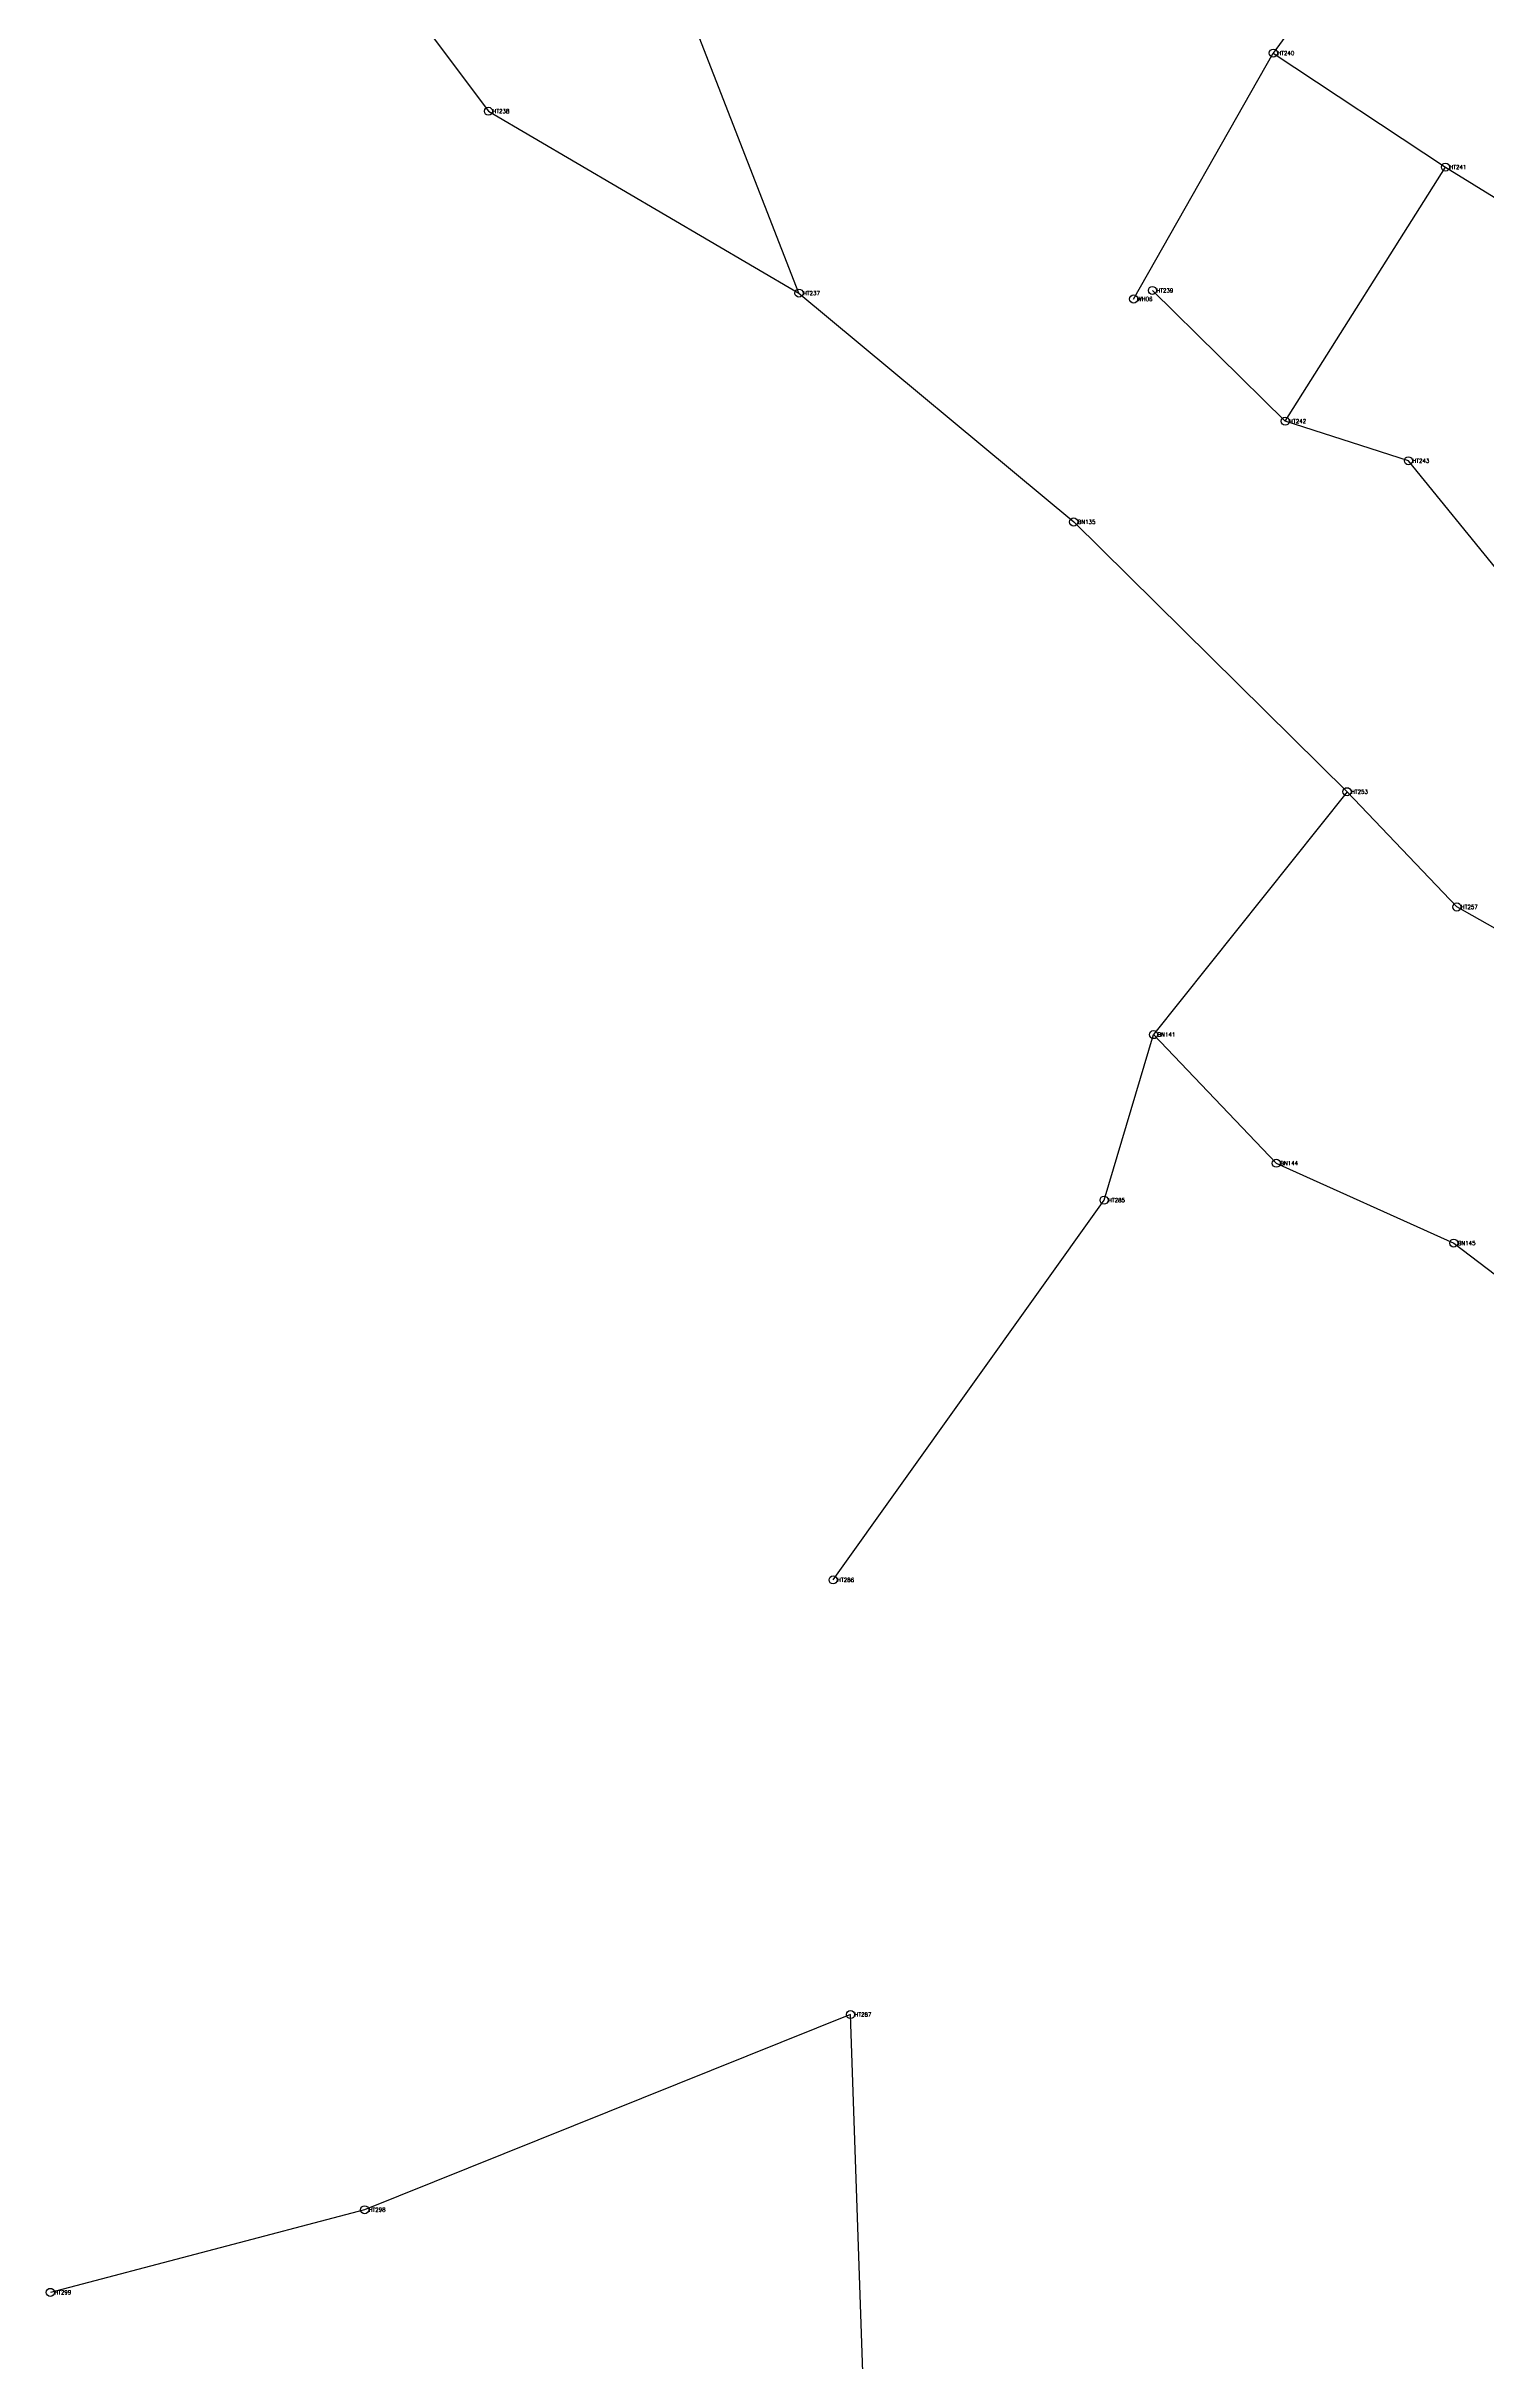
# Model space of a CAD drawing. Extents: x 249003 to 251270, y 2746050 to 2748778.
# Drawn here: x 249604 to 249962, y 2747333 to 2747909 of the extents above; entities that cross this region are included whole.
import ezdxf

# ---------------------------------------------------------------- set-up
doc = ezdxf.new("R2010")
doc.units = 0
doc.styles.get("Standard").update_dxf_attribs({"font": 'simplex'})

msp = doc.modelspace()

# ---------------------------------------------------------------- linework, layer by layer
at = {"color": 4}
for p, q in [((249953.829, 2747968.547), (249909.018, 2747907.103)), ((249685.839, 2747930.249), (249713.972, 2747892.654)), ((249791.14, 2747847.423), (249765.731, 2747912.537)), ((249874.305, 2747845.969), (249909.018, 2747907.103)), ((249909.018, 2747907.103), (249951.792, 2747878.763)), ((249713.972, 2747892.654), (249791.14, 2747847.423)), ((249911.967, 2747815.602), (249951.792, 2747878.763)), ((249951.792, 2747878.763), (249979.763, 2747861.435)), ((249911.967, 2747815.602), (249878.962, 2747848.098)), ((249791.14, 2747847.423), (249859.401, 2747790.54)), ((249942.588, 2747805.765), (249911.967, 2747815.602)), ((249965.38, 2747777.741), (249942.588, 2747805.765)), ((249859.401, 2747790.54), (249927.334, 2747723.493)), ((249927.334, 2747723.493), (249879.252, 2747663.102)), ((249954.631, 2747694.833), (249927.334, 2747723.493)), ((250022.212, 2747656.617), (249954.631, 2747694.833)), ((249866.952, 2747621.957), (249879.252, 2747663.102)), ((249879.252, 2747663.102), (249909.757, 2747631.133)), ((249909.757, 2747631.133), (249953.856, 2747611.276)), ((249799.627, 2747527.555), (249866.952, 2747621.957)), ((249953.856, 2747611.276), (249986.908, 2747586.079)), ((249803.938, 2747419.515), (249683.202, 2747370.993)), ((249807.325, 2747320.258), (249803.938, 2747419.515)), ((249683.202, 2747370.993), (249605.089, 2747350.455))]:
    msp.add_line(p, q, dxfattribs=at)
for centre in [(249909.018, 2747907.103), (249713.972, 2747892.654), (249951.792, 2747878.763), (249791.14, 2747847.423), (249878.962, 2747848.098), (249874.305, 2747845.969), (249911.967, 2747815.602), (249942.588, 2747805.765), (249859.401, 2747790.54), (249927.334, 2747723.493), (249954.631, 2747694.833), (249879.252, 2747663.102), (249909.757, 2747631.133), (249866.952, 2747621.957), (249953.856, 2747611.276), (249799.627, 2747527.555), (249803.938, 2747419.515), (249683.202, 2747370.993), (249605.089, 2747350.455)]:
    msp.add_circle(centre, 1)

# ---------------------------------------------------------------- texts
at = {"color": 5}
for s, p in [('HT240', (249910.018, 2747906.603)), ('HT238', (249714.972, 2747892.154)), ('HT241', (249952.792, 2747878.263)), ('HT237', (249792.14, 2747846.923)), ('HT239', (249879.962, 2747847.598)), ('WH06', (249875.305, 2747845.469)), ('HT242', (249912.967, 2747815.102)), ('HT243', (249943.588, 2747805.265)), ('BN135', (249860.401, 2747790.04)), ('HT253', (249928.334, 2747722.993)), ('HT257', (249955.631, 2747694.333)), ('BN141', (249880.252, 2747662.602)), ('BN144', (249910.757, 2747630.633)), ('HT285', (249867.952, 2747621.457)), ('BN145', (249954.856, 2747610.776)), ('HT286', (249800.627, 2747527.055)), ('HT287', (249804.938, 2747419.015)), ('HT298', (249684.202, 2747370.493)), ('HT299', (249606.089, 2747349.955))]:
    msp.add_text(s, height=1, dxfattribs=at).set_placement(p)

doc.saveas('drawing.dxf')
